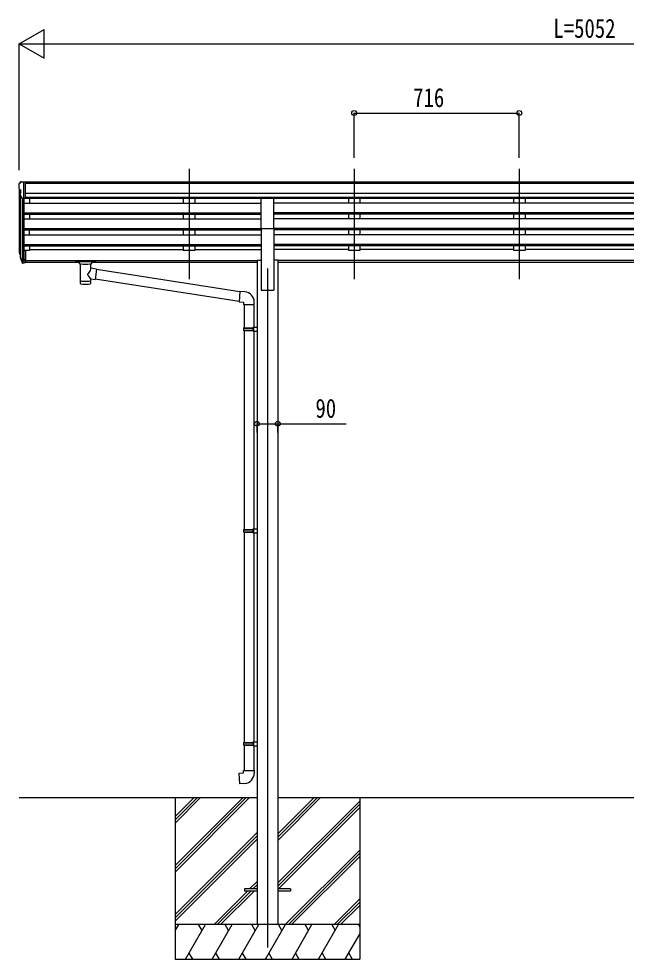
# Model space of a CAD drawing. Units: millimetres, scale not verified. Extents: x -10512 to 10512, y -7425 to 7425.
# Drawn here: x -3140 to -507, y -4212 to -137 of the extents above; entities that cross this region are included whole.
import ezdxf
from ezdxf.enums import TextEntityAlignment as Align

# ---------------------------------------------------------------- set-up
doc = ezdxf.new("R2010")
doc.units = ezdxf.units.MM
doc.header["$LTSCALE"] = 40
for name, color, linetype in [('0-3_YKK_12', 2, 'Continuous'), ('0-4_YKK_13', 4, 'Continuous'), ('0-5_YKK_A1', 4, 'Continuous'), ('0-6_YKK_D', 6, 'Continuous')]:
    doc.layers.add(name, color=color, linetype=linetype)
doc.styles.add('ＭＳ ゴシック', font='')
doc.styles.get('ＭＳ ゴシック').set_extended_font_data('MS Gothic')

msp = doc.modelspace()

# ---------------------------------------------------------------- linework, layer by layer
at = {"layer": '0-3_YKK_12'}
for p, q in [((-2402.45, -788.1), (-2402.45, -1265.61)), ((-2402.45, -788.1), (-2402.45, -1265.61)), ((-1686.45, -788.1), (-1686.45, -1265.61)), ((-1686.45, -788.1), (-1686.45, -1265.61)), ((-970.45, -788.1), (-970.45, -1265.61)), ((-970.45, -788.1), (-970.45, -1265.61)), ((-2062.45, -1218.93), (-2062.45, -4162.5))]:
    msp.add_line(p, q, dxfattribs=at)
at = {"layer": '0-4_YKK_13'}
for p, q in [((-3140.45, -853.21), (-3140.45, -853.84)), ((-3133.54, -844.41), (-3137.61, -850.22)), ((-3130.45, -843.84), (-3132.78, -843.98)), ((-3130.45, -843.84), (-3111.95, -843.84)), ((-3118.45, -916.83), (-3118.45, -843.84)), ((-3111.95, -843.84), (-3101.95, -843.93)), ((-3111.95, -915.83), (-3111.95, -843.84)), ((-3101.95, -845.45), (-3101.95, -843.93)), ((-3137.92, -875.03), (-3132.6, -878.1)), ((-3132.45, -878.36), (-3132.45, -894.63)), ((-3126.07, -915.01), (-3135.08, -899.42)), ((-3118.45, -916.83), (-3123.66, -916.51)), ((-3111.95, -915.83), (-3118.45, -915.83)), ((-2089.95, -1046.27), (-2089.95, -914.47)), ((-2089.95, -914.47), (-2034.95, -914.47)), ((-2034.95, -1046.27), (-2034.95, -914.47)), ((-2089.95, -1046.27), (-2034.95, -1046.27)), ((-3137.36, -1155.41), (-3133.48, -1163.36)), ((-3136.75, -1154.04), (-3133.48, -1161.1)), ((-3135.04, -1166.69), (-3134.7, -1171.09)), ((-3134.7, -1171.09), (-3125.89, -1194.64)), ((-3134.09, -1170.53), (-3125.89, -1186.71)), ((-3124.88, -1185.58), (-3132.64, -1170.17)), ((-3118.45, -1141.22), (-3118.45, -1196)), ((-3111.95, -1141.22), (-3118.45, -1141.22)), ((-3111.95, -1181.36), (-3118.45, -1181.36)), ((-3111.95, -1141.22), (-3111.95, -1195.26)), ((-3118.45, -1186.25), (-3123.58, -1186.25)), ((-3118.45, -1188.06), (-3123.3, -1188.06)), ((-3118.45, -1196), (-3123.3, -1196)), ((-3111.95, -1186.23), (-3118.45, -1186.23)), ((-3111.95, -1195.26), (-3118.45, -1195.26)), ((-2894.45, -1186.1), (-2894.45, -1191.86)), ((-2894.45, -1186.29), (-2894.45, -1187.83)), ((-2892.45, -1185.44), (-2809.45, -1185.44)), ((-2892.45, -1187.61), (-2809.45, -1187.61)), ((-2892.45, -1192.52), (-2877.95, -1192.52)), ((-2877.95, -1198.17), (-2877.95, -1191.62)), ((-2873.85, -1199.09), (-2873.87, -1284.53)), ((-2828.05, -1217.83), (-2828.05, -1199.09)), ((-2802.83, -1221.74), (-2828.05, -1217.82)), ((-2823.95, -1198.17), (-2823.95, -1191.62)), ((-2823.95, -1192.52), (-2809.45, -1192.52)), ((-2802.83, -1221.74), (-2809.85, -1267)), ((-2807.45, -1186.1), (-2807.45, -1191.86)), ((-2181.84, -1320.14), (-2803.15, -1223.75)), ((-2828.03, -1284.53), (-2828.05, -1263.86)), ((-2828.05, -1264.17), (-2809.85, -1267)), ((-2185.51, -1362.07), (-2809.58, -1265.26)), ((-2160.84, -1320.1), (-2181.68, -1318.28)), ((-2165.76, -1375.84), (-2119.76, -1375.84)), ((-2163.65, -1375.84), (-2163.65, -1476.57)), ((-2121.65, -1375.84), (-2121.65, -1474.01)), ((-2119.76, -1375.84), (-2119.76, -1364.93)), ((-2165.65, -1478.57), (-2164.65, -1476.57)), ((-2165.65, -1478.57), (-2121.65, -1478.57)), ((-2165.65, -1478.57), (-2165.65, -1486.57)), ((-2165.65, -1486.57), (-2121.65, -1486.57)), ((-2165.65, -1486.57), (-2164.65, -1488.57)), ((-2164.65, -1476.57), (-2121.65, -1476.57)), ((-2164.65, -1488.57), (-2121.65, -1488.57)), ((-2163.65, -1488.57), (-2163.65, -2350.25)), ((-2126.13, -1478.57), (-2126.56, -1476.57)), ((-2123.65, -1474.07), (-2107.65, -1473.6)), ((-2123.65, -1476.07), (-2123.65, -1474.07)), ((-2123.65, -1476.07), (-2121.65, -1476.07)), ((-2123.65, -1491.07), (-2123.65, -1489.07)), ((-2123.65, -1491.07), (-2107.65, -1491.54)), ((-2121.65, -1491.13), (-2121.65, -2347.7)), ((-2107.65, -1473.6), (-2107.65, -1491.54)), ((-2165.65, -2352.25), (-2164.65, -2350.25)), ((-2165.65, -2352.25), (-2121.65, -2352.25)), ((-2165.65, -2352.25), (-2165.65, -2360.25)), ((-2165.65, -2360.25), (-2121.65, -2360.25)), ((-2165.65, -2360.25), (-2164.65, -2362.25)), ((-2164.65, -2350.25), (-2121.65, -2350.25)), ((-2164.65, -2362.25), (-2121.65, -2362.25)), ((-2163.65, -2362.25), (-2163.65, -3272.94)), ((-2126.13, -2352.25), (-2126.56, -2350.25)), ((-2123.65, -2347.75), (-2107.65, -2347.28)), ((-2123.65, -2349.75), (-2123.65, -2347.75)), ((-2123.65, -2349.75), (-2121.65, -2349.75)), ((-2123.65, -2364.75), (-2123.65, -2362.75)), ((-2107.65, -2347.28), (-2107.65, -2365.23)), ((-2123.65, -2364.75), (-2107.65, -2365.23)), ((-2121.65, -2364.81), (-2121.65, -3270.38)), ((-2165.65, -3274.94), (-2164.65, -3272.94)), ((-2165.65, -3274.94), (-2121.65, -3274.94)), ((-2165.65, -3274.94), (-2165.65, -3282.94)), ((-2165.65, -3282.94), (-2121.65, -3282.94)), ((-2165.65, -3282.94), (-2164.65, -3284.94)), ((-2164.65, -3272.94), (-2121.65, -3272.94)), ((-2164.65, -3284.94), (-2121.65, -3284.94)), ((-2163.65, -3284.94), (-2163.65, -3394.94)), ((-2126.13, -3274.94), (-2126.56, -3272.94)), ((-2123.65, -3270.44), (-2107.65, -3269.97)), ((-2123.65, -3272.44), (-2123.65, -3270.44)), ((-2123.65, -3272.44), (-2121.65, -3272.44)), ((-2123.65, -3287.44), (-2123.65, -3285.44)), ((-2123.65, -3287.44), (-2107.65, -3287.91)), ((-2121.65, -3287.5), (-2121.65, -3394.94)), ((-2107.65, -3269.97), (-2107.65, -3287.91)), ((-2165.65, -3394.94), (-2119.65, -3394.94)), ((-2165.65, -3404.94), (-2165.65, -3394.94)), ((-2119.65, -3394.94), (-2119.65, -3405.86)), ((-2162.45, -3908), (-2162.45, -3917)), ((-2107.65, -3908), (-2162.45, -3908)), ((-1962.45, -3908), (-2017.25, -3908)), ((-1962.45, -3908), (-1962.45, -3917)), ((-2107.65, -3917), (-2162.45, -3917)), ((-1962.45, -3917), (-2017.25, -3917))]:
    msp.add_line(p, q, dxfattribs=at)
for points in [[(-2894.45, -1186.1), (-2894.41, -1185.91), (-2894.33, -1185.77), (-2894.23, -1185.67), (-2894.13, -1185.61), (-2894.01, -1185.57), (-2893.72, -1185.51), (-2893.23, -1185.46), (-2892.69, -1185.44), (-2892.45, -1185.44)], [(-2894.45, -1191.86), (-2894.41, -1192.05), (-2894.33, -1192.19), (-2894.23, -1192.28), (-2894.13, -1192.34), (-2894.01, -1192.39), (-2893.72, -1192.45), (-2893.23, -1192.5), (-2892.69, -1192.52), (-2892.45, -1192.52)], [(-2809.45, -1185.44), (-2809.1, -1185.44), (-2808.57, -1185.47), (-2808.12, -1185.52), (-2807.82, -1185.59), (-2807.65, -1185.69), (-2807.53, -1185.83), (-2807.46, -1186.01), (-2807.45, -1186.1)], [(-2809.45, -1192.52), (-2809.1, -1192.52), (-2808.57, -1192.49), (-2808.12, -1192.44), (-2807.82, -1192.36), (-2807.65, -1192.27), (-2807.53, -1192.13), (-2807.46, -1191.95), (-2807.45, -1191.86)], [(-2181.68, -1318.28), (-2185.68, -1364.1), (-2165.76, -1365.84), (-2165.76, -1375.84)], [(-2126.13, -1478.57), (-2126.13, -1486.57), (-2126.56, -1488.57)], [(-2123.65, -1489.07), (-2121.65, -1489.07), (-2121.65, -1476.07)], [(-2126.13, -2352.25), (-2126.13, -2360.25), (-2126.56, -2362.25)], [(-2123.65, -2362.75), (-2121.65, -2362.75), (-2121.65, -2349.75)], [(-2126.13, -3274.94), (-2126.13, -3282.94), (-2126.56, -3284.94)], [(-2123.65, -3285.44), (-2121.65, -3285.44), (-2121.65, -3272.44)], [(-2160.73, -3450.69), (-2181.57, -3452.51), (-2185.57, -3406.69), (-2165.65, -3404.94)]]:
    msp.add_lwpolyline(points, dxfattribs=at)
for centre, radius, start, end in [((-3137.45, -853.21), 3, 93, 180), ((-2938.45, -853.84), 202, 180, 184.94904), ((-3132.72, -844.98), 1, 93.5, 145), ((-3133.55, -870.65), 6.18, 185.7035, 224.99897), ((-3132.48, -897.92), 3, 94.7167, 210), ((-3132.75, -894.63), 0.3, 274.7167, 0), ((-3132.75, -878.36), 0.3, 0, 60), ((-3123.48, -913.51), 3, 210, 266.5), ((-3109.27, -1146.3), 29.53, 186.50806, 197.98144), ((-3107.86, -1144.54), 30.41, 187.1552, 198.19734), ((-2164.76, -1364.93), 45, 0, 85), ((-2164.65, -3405.86), 45, 275, 0)]:
    msp.add_arc(centre, radius, start, end, dxfattribs=at)
for centre, major_axis, ratio, start_param, end_param in [((-3049.8, -1146.73), (-89.06, 1.43), 0.57596, 6.1962358, 6.3678173), ((-3050.59, -1140.05), (87.93, 4.42), 0.541684, 3.0659337, 3.2228513), ((-3133.74, -1166.69), (1.3, 0), 0.90356, 1.3700892, 3.347195), ((-3047.82, -1150.5), (-89.07, 0), 0.90356, 0.2056023, 0.2515348), ((-3048.53, -1146.63), (-88.05, 0), 0.90356, 0.2662965, 0.3003836), ((-3123.3, -1185.35), (-3, 0), 0.90356, 0.5235988, 1.5707963), ((-3123.3, -1193.29), (3, 0), 0.90356, 3.6651914, 4.712389), ((-3123.58, -1184.9), (-1.5, 0), 0.90356, 0.5235988, 1.5707963), ((-2892.45, -1187.83), (2, 0), 0.109601, 1.5707963, 3.1415927), ((-2850.95, -1198.08), (27.06, 0), 0.069685, 3.1415927, 6.2831853), ((-2850.95, -1191.62), (27, 0), 0.070066, 6.2831853, 9.424778), ((-2850.95, -1244.37), (-22.81, -26.62), 0.234429, 1.6855472, 3.1268519), ((-2839.95, -1195.6), (16, 0), 0.361356, 6.2636979, 6.2831853), ((-2809.45, -1187.83), (2, 0), 0.109601, 0, 1.5707963), ((-2848.4, -1241.73), (20.32, -22.25), 0.045535, 0.0389954, 1.3075346), ((-2850.95, -1284.53), (22.92, 0), 0.101955, 3.1415499, 6.2833984), ((-2850.95, -1272.09), (22.91, 0), 0.122865, 3.1415927, 6.2831853)]:
    msp.add_ellipse(centre, major_axis=major_axis, ratio=ratio, start_param=start_param, end_param=end_param, dxfattribs=at)
at = {"layer": '0-5_YKK_A1'}
for p, q in [((1887.05, -845.45), (-3111.95, -845.45)), ((1887.05, -850.66), (-3111.95, -850.66)), ((-3138.45, -874.42), (-3138.45, -1140.86)), ((1887.05, -894.19), (-3111.95, -894.19)), ((-3133.48, -902.19), (-3133.48, -1167.57)), ((-3124.45, -916.35), (-3124.46, -1186)), ((-3118.45, -916.83), (-3118.45, -1141.22)), ((-3118.45, -935.75), (-2089.95, -935.75)), ((1887.05, -912.05), (-3111.95, -912.05)), ((-2089.95, -915.29), (-3111.95, -915.29)), ((-3093.45, -915.29), (-3093.45, -935.75)), ((-2427.45, -915.29), (-2427.45, -935.75)), ((-2377.45, -915.29), (-2377.45, -935.75)), ((810.05, -915.29), (-2034.95, -915.29)), ((810.05, -935.75), (-2034.95, -935.75)), ((-1711.45, -915.29), (-1711.45, -935.75)), ((-1661.45, -915.29), (-1661.45, -935.75)), ((-995.45, -915.29), (-995.45, -935.75)), ((-945.45, -915.29), (-945.45, -935.75)), ((-3118.45, -977.62), (-2089.95, -977.62)), ((810.05, -977.62), (-2034.95, -977.62)), ((-3118.45, -979.12), (-2089.95, -979.12)), ((-3118.45, -983.44), (-2089.95, -983.44)), ((-3118.45, -1004.24), (-2089.95, -1004.24)), ((-3093.45, -983.44), (-3093.45, -1004.24)), ((-2427.45, -983.44), (-2427.45, -1004.24)), ((-2377.45, -983.44), (-2377.45, -1004.24)), ((810.05, -979.12), (-2034.95, -979.12)), ((810.05, -983.44), (-2034.95, -983.44)), ((810.05, -1004.24), (-2034.95, -1004.24)), ((-1711.45, -983.44), (-1711.45, -1004.24)), ((-1661.45, -983.44), (-1661.45, -1004.24)), ((-995.45, -983.44), (-995.45, -1004.24)), ((-945.45, -983.44), (-945.45, -1004.24)), ((-3118.45, -1046.12), (-2089.95, -1046.12)), ((-3118.45, -1047.61), (-2089.95, -1047.61)), ((-3118.45, -1051.93), (-2089.95, -1051.93)), ((-3093.45, -1072.73), (-3093.45, -1051.93)), ((-2427.45, -1051.93), (-2427.45, -1072.73)), ((-2377.45, -1051.93), (-2377.45, -1072.73)), ((-2089.95, -1046.27), (-2089.95, -1312.5)), ((810.05, -1046.12), (-2034.95, -1046.12)), ((-2034.95, -1046.27), (-2034.95, -1312.5)), ((810.05, -1047.61), (-2034.95, -1047.61)), ((810.05, -1051.93), (-2034.95, -1051.93)), ((-1711.45, -1051.93), (-1711.45, -1072.73)), ((-1661.45, -1051.93), (-1661.45, -1072.73)), ((-995.45, -1051.93), (-995.45, -1072.73)), ((-945.45, -1051.93), (-945.45, -1072.73)), ((-3118.45, -1072.73), (-2089.95, -1072.73)), ((810.05, -1072.73), (-2034.95, -1072.73)), ((-3118.45, -1114.61), (-2089.95, -1114.61)), ((-3118.45, -1116.1), (-2089.95, -1116.1)), ((-3118.45, -1120.42), (-2089.95, -1120.42)), ((-3093.45, -1120.42), (-3093.45, -1141.86)), ((-3093.45, -1136.91), (-2427.45, -1136.91)), ((-2427.45, -1120.42), (-2427.45, -1141.86)), ((-2377.45, -1120.42), (-2377.45, -1141.86)), ((-2377.45, -1136.91), (-2089.95, -1136.91)), ((810.05, -1114.61), (-2034.95, -1114.61)), ((810.05, -1116.1), (-2034.95, -1116.1)), ((810.05, -1120.42), (-2034.95, -1120.42)), ((-1711.45, -1136.91), (-2034.95, -1136.91)), ((-1711.45, -1120.42), (-1711.45, -1141.86)), ((-1661.45, -1120.42), (-1661.45, -1141.86)), ((-995.45, -1136.91), (-1661.45, -1136.91)), ((-995.45, -1120.42), (-995.45, -1141.86)), ((-945.45, -1120.42), (-945.45, -1141.86)), ((-279.45, -1136.91), (-945.45, -1136.91)), ((-3093.45, -1141.86), (-3111.95, -1141.86)), ((-2377.45, -1141.86), (-2427.45, -1141.86)), ((-1661.45, -1141.86), (-1711.45, -1141.86)), ((-945.45, -1141.86), (-995.45, -1141.86)), ((-3111.95, -1183.93), (-2107.65, -1183.93)), ((-3111.95, -1185.32), (-2107.65, -1185.32)), ((-2877.95, -1193.01), (-3111.95, -1193.01)), ((-2107.65, -1193.01), (-2823.95, -1193.01)), ((-2107.65, -1183.5), (-2107.65, -4062.5)), ((-2107.65, -1183.5), (-2089.95, -1183.5)), ((-2017.25, -1183.5), (-2034.95, -1183.5)), ((-2017.25, -1183.5), (-2017.25, -4062.5)), ((792.35, -1183.93), (-2017.25, -1183.93)), ((792.35, -1185.32), (-2017.25, -1185.32)), ((792.35, -1193.01), (-2017.25, -1193.01)), ((-2089.95, -1312.5), (-2034.95, -1312.5)), ((-3138.45, -3512.5), (-2107.65, -3512.5)), ((-2462.45, -3512.5), (-2462.45, -4212.5)), ((-2462.45, -3806.68), (-2168.27, -3512.5)), ((-2462.45, -3820.82), (-2154.13, -3512.5)), ((-2462.45, -3834.96), (-2139.99, -3512.5)), ((-2462.45, -3622.83), (-2352.12, -3512.5)), ((-2462.45, -3608.69), (-2366.26, -3512.5)), ((-2462.45, -3594.55), (-2380.4, -3512.5)), ((-2017.25, -3512.5), (792.35, -3512.5)), ((-2017.25, -3698.13), (-1831.62, -3512.5)), ((-2017.25, -3683.99), (-1845.76, -3512.5)), ((-2017.25, -3669.85), (-1859.9, -3512.5)), ((-2017.25, -3881.98), (-1662.45, -3527.18)), ((-2017.25, -3896.12), (-1662.45, -3541.32)), ((-1662.45, -3512.5), (-1662.45, -4212.5)), ((-2014.99, -3908), (-1662.45, -3555.46)), ((-2462.45, -4018.81), (-2107.65, -3664.01)), ((-2462.45, -4032.95), (-2107.65, -3678.15)), ((-2462.45, -4047.09), (-2107.65, -3692.29)), ((-1985.64, -4062.5), (-1662.45, -3739.31)), ((-1971.5, -4062.5), (-1662.45, -3753.45)), ((-1957.36, -4062.5), (-1662.45, -3767.59)), ((-2139.51, -3908), (-2107.65, -3876.14)), ((-2125.37, -3908), (-2107.65, -3890.28)), ((-2111.22, -3908), (-2107.65, -3904.43)), ((-2294.01, -4062.5), (-2148.51, -3917)), ((-2279.87, -4062.5), (-2134.37, -3917)), ((-2265.72, -4062.5), (-2120.22, -3917)), ((-1773.51, -4062.5), (-1662.45, -3951.44)), ((-1759.37, -4062.5), (-1662.45, -3965.58)), ((-1745.22, -4062.5), (-1662.45, -3979.73)), ((-1662.45, -4062.5), (-2462.45, -4062.5)), ((-2462.45, -4090), (-2446.57, -4062.5)), ((-2417.7, -4212.5), (-2331.1, -4062.5)), ((-2346.1, -4088.48), (-2361.1, -4062.5)), ((-2302.23, -4212.5), (-2215.63, -4062.5)), ((-2230.63, -4088.48), (-2245.63, -4062.5)), ((-2186.76, -4212.5), (-2100.16, -4062.5)), ((-2115.16, -4088.48), (-2130.16, -4062.5)), ((-2071.29, -4212.5), (-1984.69, -4062.5)), ((-1999.69, -4088.48), (-2014.69, -4062.5)), ((-1955.82, -4212.5), (-1869.22, -4062.5)), ((-1884.22, -4088.48), (-1899.22, -4062.5)), ((-1840.35, -4212.5), (-1753.75, -4062.5)), ((-1783.75, -4062.5), (-1768.75, -4088.48)), ((-1668.28, -4062.5), (-1662.45, -4072.6)), ((-1724.88, -4212.5), (-1662.45, -4104.36)), ((-2402.71, -4186.52), (-2387.71, -4212.5)), ((-2287.24, -4186.52), (-2272.24, -4212.5)), ((-2171.76, -4186.52), (-2156.76, -4212.5)), ((-2056.29, -4186.52), (-2041.3, -4212.5)), ((-1940.82, -4186.52), (-1925.83, -4212.5)), ((-1825.35, -4186.52), (-1810.36, -4212.5)), ((-1709.89, -4186.52), (-1694.89, -4212.5)), ((-2462.45, -4212.5), (-1662.45, -4212.5))]:
    msp.add_line(p, q, dxfattribs=at)
at = {"layer": '0-6_YKK_D'}
for p, q in [((-3138.45, -245.45), (-3030.2, -182.95)), ((-3030.2, -307.95), (-3030.2, -182.95)), ((-3138.45, -793.84), (-3138.45, -244.45)), ((-3138.45, -245.45), (-3030.2, -307.95)), ((-3138.45, -245.45), (-2921.94, -245.45)), ((-3013.45, -245.45), (1788.55, -245.45)), ((-1686.45, -739.84), (-1686.45, -544.45)), ((-1686.45, -545.45), (-970.45, -545.45)), ((-970.45, -739.84), (-970.45, -544.45)), ((-2107.65, -1930.4), (-2107.65, -1891.05)), ((-2017.25, -1930.4), (-2017.25, -1891.05))]:
    msp.add_line(p, q, dxfattribs=at)
msp.add_lwpolyline([(-2107.65, -1892.05), (-2017.25, -1892.05), (-1721.25, -1892.05)], dxfattribs=at)
for centre in [(-1686.45, -545.45), (-970.45, -545.45), (-2107.65, -1892.05), (-2017.25, -1892.05)]:
    msp.add_circle(centre, 10.62, dxfattribs=at)

# ---------------------------------------------------------------- texts
at = {"layer": '0-6_YKK_D', "style": 'ＭＳ ゴシック', "width": 0.8}
for s, p in [('L=5052', (-822.45, -244.45)), ('716', (-1430.45, -544.45)), ('90', (-1854.25, -1891.05))]:
    msp.add_text(s, height=82.48, dxfattribs=at).set_placement(p, align=Align.BOTTOM_LEFT)

doc.saveas('drawing.dxf')
